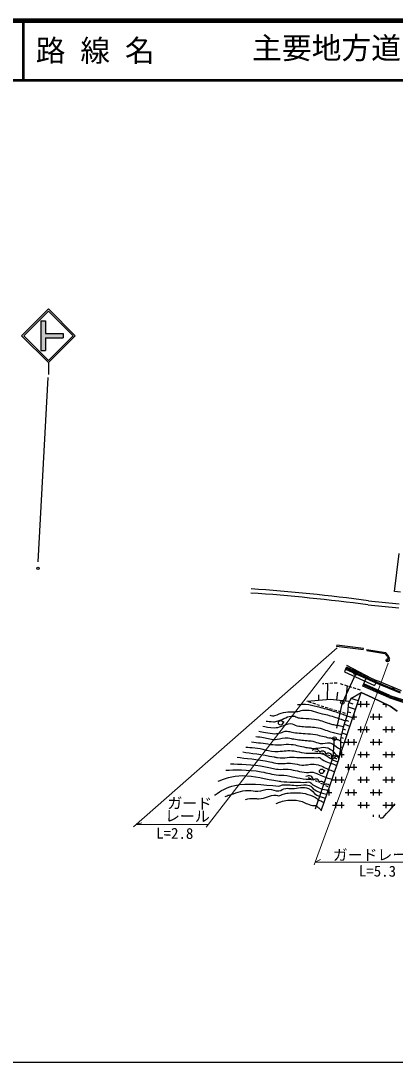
# Model space of a CAD drawing. Units: millimetres, scale not verified. Extents: x 40000 to 680000, y 20000 to 380000.
# Drawn here: x 177876 to 240763, y 205000 to 380000 of the extents above; entities that cross this region are included whole.
import ezdxf
from ezdxf.enums import TextEntityAlignment as Align

# ---------------------------------------------------------------- set-up
doc = ezdxf.new("R2010")
doc.units = ezdxf.units.MM
doc.header["$LTSCALE"] = 1000
doc.header["$PDMODE"] = 32
doc.header["$PDSIZE"] = 500
for name, color, linetype, lineweight in [('M-BGD', 7, 'Continuous', 25), ('M-BMK-ROW', 30, 'Continuous', 25), ('M-STR-HTXT', 7, 'Continuous', 13), ('M-STR-STRC', 7, 'Continuous', 25), ('M-TTL', 2, 'Continuous', 140), ('M-TTL-BAND', 7, 'Continuous', 25), ('M-TTL-LINE', 7, 'Continuous', 50), ('M-TTL-TXT', 7, 'Continuous', 50)]:
    doc.layers.add(name, color=color, linetype=linetype, lineweight=lineweight)
doc.styles.add('ＭＳ ゴシック', font='')
doc.styles.get('ＭＳ ゴシック').set_extended_font_data('MS Gothic')

msp = doc.modelspace()

# ---------------------------------------------------------------- hatches: boundary and pattern name
at = {"layer": 'M-STR-STRC'}
msp.add_hatch(color=256, dxfattribs=at).paths.add_polyline_path([(181251, 329582), (182001, 329582), (182001, 327457), (185001, 327457), (185001, 326707), (182001, 326707), (182001, 324582), (181251, 324582)])

# ---------------------------------------------------------------- linework, layer by layer
at = {"layer": 'M-BGD'}
for p, q in [((240634, 284120), (241462, 290502)), ((241685, 283980), (240634, 284120)), ((236207, 281853), (241371, 281326)), ((236278, 282550), (241442, 282023)), ((230959, 275070), (230930, 274873)), ((235422, 274293), (230930, 274873)), ((235448, 274492), (230959, 275070)), ((235414, 274295), (235448, 274492)), ((236025, 274375), (235991, 274178)), ((235991, 274178), (239009, 273665)), ((236025, 274375), (239114, 273851)), ((239009, 273665), (239404, 273210)), ((239570, 273324), (239114, 273851)), ((239404, 273210), (239677, 272698)), ((239854, 272793), (239570, 273324)), ((232553, 271440), (237734, 269072)), ((232562, 271744), (236749, 269541)), ((239678, 272698), (239854, 272793)), ((232503, 271193), (232242, 270624)), ((232242, 270624), (237292, 268315)), ((232440, 271057), (237490, 268748)), ((237632, 268848), (232502, 271193)), ((228781, 268615), (228556, 268604)), ((228782, 268593), (228557, 268582)), ((228783, 268594), (228559, 268583)), ((229531, 268630), (229031, 268605)), ((229405, 266054), (229476, 268629)), ((230280, 268666), (229780, 268642)), ((231029, 268702), (230529, 268678)), ((231517, 268640), (231995, 268492)), ((232233, 268417), (232711, 268269)), ((232462, 265740), (232743, 268259)), ((232949, 268194), (233427, 268046)), ((233665, 267971), (234143, 267823)), ((235315, 268207), (235848, 269409)), ((239685, 266270), (235315, 268207)), ((239757, 266457), (235397, 268390)), ((239855, 266630), (235477, 268571)), ((237489, 268745), (237292, 268315)), ((237489, 268745), (241590, 267041)), ((241638, 267183), (237632, 268848)), ((237762, 269134), (237734, 269072)), ((237762, 269134), (241762, 267472)), ((225930, 265660), (229904, 266025)), ((227965, 265854), (227953, 266709)), ((229904, 266025), (232910, 265690)), ((230972, 265906), (231112, 267165)), ((232397, 259204), (235074, 267119)), ((232397, 259204), (235074, 267119)), ((233299, 266096), (232972, 265402)), ((233299, 266096), (235074, 267119)), ((233299, 266096), (235074, 267119)), ((234593, 265698), (233342, 266121)), ((234593, 265698), (233342, 266121)), ((234381, 267748), (234859, 267600)), ((239685, 266270), (243919, 264896)), ((239757, 266457), (243978, 265087)), ((239855, 266630), (244099, 265253)), ((226168, 265585), (226645, 265435)), ((226884, 265360), (227361, 265210)), ((227599, 265135), (228076, 264985)), ((228314, 264910), (228791, 264760)), ((229030, 264685), (229507, 264535)), ((229745, 264460), (230222, 264310)), ((232870, 265185), (232789, 264157)), ((232870, 265185), (232789, 264157)), ((232868, 264697), (232832, 264709)), ((232868, 264697), (232832, 264709)), ((233111, 264615), (232868, 264697)), ((233111, 264615), (232868, 264697)), ((232972, 265402), (232870, 265185)), ((232910, 265690), (233013, 265678)), ((232993, 265447), (233340, 265330)), ((232993, 265447), (233340, 265330)), ((233013, 265678), (233098, 265669)), ((234113, 264277), (233111, 264615)), ((234113, 264277), (233111, 264615)), ((233340, 265330), (233626, 265233)), ((233340, 265330), (233626, 265233)), ((234466, 265165), (236466, 265165)), ((234966, 265665), (234966, 264664)), ((235966, 265665), (235966, 264664)), ((238709, 265165), (239201, 265165)), ((239209, 265161), (239209, 264664)), ((230462, 264238), (230940, 264093)), ((231179, 264020), (231658, 263875)), ((231897, 263803), (232179, 263717)), ((232179, 263717), (232376, 263658)), ((232641, 263151), (232335, 262199)), ((232789, 264157), (232641, 263151)), ((232652, 263187), (232646, 263189)), ((232711, 263167), (232652, 263187)), ((233632, 262856), (232711, 263167)), ((232757, 263943), (232772, 263938)), ((232772, 263938), (232882, 263901)), ((232882, 263901), (233324, 263752)), ((233696, 263043), (234344, 263043)), ((233844, 263483), (233844, 262543)), ((236587, 263043), (238587, 263043)), ((237087, 263543), (237087, 262543)), ((238087, 263543), (238087, 262543)), ((221841, 261825), (222113, 262245)), ((231976, 261082), (231792, 260271)), ((231976, 261082), (231792, 260271)), ((231967, 261043), (232313, 260926)), ((231967, 261043), (232313, 260926)), ((232014, 261252), (231976, 261082)), ((232014, 261252), (231976, 261082)), ((232335, 262199), (232014, 261252)), ((232193, 261759), (232187, 261761)), ((232424, 261680), (232193, 261759)), ((232313, 260926), (232426, 260888)), ((232313, 260926), (232426, 260888)), ((232423, 262473), (232535, 262435)), ((232589, 261625), (232424, 261680)), ((232535, 262435), (232650, 262396)), ((233152, 261434), (232589, 261625)), ((232650, 262396), (232910, 262308)), ((234466, 260922), (236466, 260922)), ((234966, 261422), (234966, 260422)), ((235966, 261422), (235966, 260422)), ((238709, 260922), (240709, 260922)), ((239209, 261422), (239209, 260422)), ((240209, 261422), (240209, 260422)), ((231576, 256774), (232397, 259204)), ((231576, 256774), (232397, 259204)), ((231586, 259285), (231581, 258231)), ((231586, 259285), (231581, 258231)), ((231656, 259619), (231586, 259285)), ((231645, 259569), (231653, 259566)), ((231653, 259566), (231914, 259478)), ((231792, 260271), (231656, 259619)), ((232041, 260227), (231801, 260308)), ((232041, 260227), (231801, 260308)), ((231914, 259478), (232014, 259444)), ((232202, 260172), (232041, 260227)), ((232202, 260172), (232041, 260227)), ((232671, 260013), (232202, 260172)), ((232671, 260013), (232202, 260172)), ((232844, 259300), (232844, 258300)), ((233844, 259300), (233844, 258300)), ((237087, 259300), (237087, 258300)), ((238087, 259300), (238087, 258300)), ((227749, 257132), (227254, 257265)), ((231581, 258231), (231526, 257194)), ((231581, 258231), (231526, 257194)), ((231570, 258011), (231581, 258007)), ((231570, 258011), (231581, 258007)), ((231581, 258007), (231659, 257980)), ((231581, 258007), (231659, 257980)), ((231611, 258788), (231584, 258798)), ((231787, 258729), (231611, 258788)), ((231659, 257980), (231767, 257944)), ((231659, 257980), (231767, 257944)), ((232190, 258592), (231787, 258729)), ((232344, 258800), (234344, 258800)), ((236587, 258800), (238587, 258800)), ((228858, 256816), (228455, 256936)), ((229861, 256460), (229476, 256609)), ((230216, 252753), (231333, 256056)), ((230216, 252753), (231333, 256056)), ((230894, 255985), (230514, 256172)), ((230960, 255953), (230894, 255985)), ((231333, 256056), (231526, 257194)), ((231333, 256056), (231526, 257194)), ((231333, 256056), (231490, 256521)), ((231333, 256056), (231490, 256521)), ((231490, 256521), (231576, 256774)), ((231490, 256521), (231576, 256774)), ((231532, 257231), (231528, 257233)), ((231532, 257231), (231528, 257233)), ((231577, 257216), (231532, 257231)), ((231577, 257216), (231532, 257231)), ((231543, 256679), (232223, 256679)), ((231710, 257171), (231577, 257216)), ((231710, 257171), (231577, 257216)), ((231723, 257179), (231723, 256179)), ((234466, 256679), (236466, 256679)), ((234966, 257179), (234966, 256179)), ((235966, 257179), (235966, 256179)), ((238709, 256679), (240709, 256679)), ((239209, 257179), (239209, 256179)), ((240209, 257179), (240209, 256179)), ((228719, 253669), (228990, 254089)), ((232344, 254557), (234344, 254557)), ((232844, 255057), (232844, 254057)), ((233844, 255057), (233844, 254057)), ((236587, 254557), (238587, 254557)), ((237087, 255057), (237087, 254057)), ((238087, 255057), (238087, 254057)), ((226711, 252568), (226224, 252793)), ((227730, 252098), (227371, 252263)), ((229832, 251617), (230216, 252753)), ((229832, 251617), (230216, 252753)), ((230223, 252436), (232223, 252436)), ((230723, 252936), (230723, 251936)), ((231723, 252936), (231723, 251936)), ((234466, 252436), (236466, 252436)), ((234966, 252936), (234966, 251936)), ((235966, 252936), (235966, 251936)), ((238709, 252436), (240709, 252436)), ((239209, 252936), (239209, 251936)), ((240209, 252936), (240209, 251936)), ((228587, 251702), (228262, 251852)), ((228414, 247424), (229832, 251617)), ((229523, 251270), (229139, 251447)), ((229391, 250314), (230101, 250314)), ((229601, 250814), (229601, 249814)), ((232344, 250314), (234344, 250314)), ((232844, 250814), (232844, 249814)), ((233844, 250814), (233844, 249814)), ((236587, 250314), (238587, 250314)), ((237087, 250814), (237087, 249814)), ((238087, 250814), (238087, 249814)), ((230723, 248693), (230723, 247693)), ((231723, 248693), (231723, 247693)), ((234966, 248693), (234966, 247693)), ((235966, 248693), (235966, 247693)), ((239209, 248693), (239209, 247693)), ((240209, 248693), (240209, 247693)), ((230223, 248193), (232223, 248193)), ((234466, 248193), (236466, 248193)), ((238709, 248193), (240709, 248193)), ((237087, 246571), (237087, 246231)), ((238087, 246571), (238087, 246093)), ((238247, 246071), (238587, 246071))]:
    msp.add_line(p, q, dxfattribs=at)
for points in [[(241120, 263983), (239935, 264817), (236903, 266299), (235074, 267119)], [(235074, 267119), (236903, 266299), (239935, 264817), (241120, 263983)], [(238658, 246022), (238748, 246123), (239039, 246450), (239329, 246777), (239619, 247103), (239909, 247430), (240199, 247757), (240489, 248084), (240779, 248411)]]:
    msp.add_lwpolyline(points, dxfattribs=at)
for centre, radius in [((180738, 287989), 200), ((239500, 272527), 250), ((221526, 262029), 375), ((228404, 253873), 375)]:
    msp.add_circle(centre, radius, dxfattribs=at)
for centre, radius, start, end in [((194503, -32354), 316963, 82.44329, 86.02012), ((194503, -32354), 317663, 82.44329, 86.02012), ((232802, 270910), 283, 3.50523, 127.36025), ((235530, 269662), 283, 3.50523, 127.36025), ((237349, 268831), 283, 3.50523, 127.36025), ((240391, 267557), 283, 5.50952, 129.36454), ((227350, 256812), 790, 16.34665, 133.34869), ((228577, 256679), 588, 3.73015, 142.90448), ((229603, 256350), 573, 357.75716, 140.01821), ((230603, 255737), 729, 59.47211, 125.92295), ((230603, 255737), 729, 17.39736, 59.47211), ((226217, 252283), 844, 8.74277, 121.68964), ((227452, 252037), 548, 353.48788, 136.94453), ((228378, 251679), 483, 348.14093, 142.29148), ((229262, 251145), 598, 43.24744, 133.39022), ((229262, 251145), 598, 30.79638, 43.24744)]:
    msp.add_arc(centre, radius, start, end, dxfattribs=at)
for points, knots in [([(232030, 263401), (231428, 263616), (230884, 263808), (230117, 264044), (229165, 264337), (228626, 264490), (227656, 264714), (226901, 264889), (226486, 265082), (225712, 265109), (225172, 265127), (224949, 265115), (224333, 265026)], [0, 0, 0, 0, 1, 1, 1, 2, 2, 2, 3, 3, 3, 4, 4, 4, 4]), ([(219078, 262325), (219331, 262293), (219822, 262231), (220302, 262209), (220622, 262194), (220796, 262283), (221108, 262358), (222124, 262603), (222617, 263264), (223659, 263171), (223992, 263142), (224143, 262969), (224470, 262894), (224797, 262819), (224990, 262831), (225324, 262799), (226065, 262728), (226488, 262763), (227223, 262641), (228223, 262477), (228596, 262308), (229706, 261887)], [0, 0, 0, 0, 1, 1, 1, 2, 2, 2, 3, 3, 3, 4, 4, 4, 5, 5, 5, 6, 6, 6, 7, 7, 7, 7]), ([(219695, 263309), (219786, 263281), (219988, 263220), (220181, 263211), (220318, 263205), (220393, 263241), (220525, 263275), (221115, 263426), (221412, 263633), (222010, 263748), (222598, 263862), (222842, 263863), (223539, 263864)], [0, 0, 0, 0, 1, 1, 1, 2, 2, 2, 3, 3, 3, 4, 4, 4, 4]), ([(223545, 263869), (223960, 263877), (224092, 263884), (224439, 263934), (224851, 263993), (225058, 264179), (225475, 264183), (226685, 264197), (227338, 263862), (228513, 263566), (229403, 263342), (229907, 263233), (230778, 262944), (231104, 262835), (231394, 262729), (231665, 262624)], [0, 0, 0, 0, 1, 1, 1, 2, 2, 2, 3, 3, 3, 4, 4, 4, 5, 5, 5, 5]), ([(218518, 261459), (218900, 261387), (219673, 261241), (220423, 261206), (220926, 261183), (221202, 261319), (221690, 261441), (222283, 261590), (222570, 261931), (223182, 261916), (223630, 261905), (223833, 261651), (224269, 261545), (224681, 261444), (224925, 261453), (225348, 261408), (226323, 261304), (226888, 261384), (227850, 261188), (228783, 260997), (229439, 260650), (230174, 260449), (230313, 260411), (230453, 260381), (230596, 260354)], [0, 0, 0, 0, 1, 1, 1, 2, 2, 2, 3, 3, 3, 4, 4, 4, 5, 5, 5, 6, 6, 6, 7, 7, 7, 8, 8, 8, 8]), ([(231169, 261570), (230961, 261595), (230767, 261608), (230510, 261667), (230191, 261739), (230079, 261770), (229702, 261887)], [0, 0, 0, 0, 1, 1, 1, 2, 2, 2, 2]), ([(232024, 261378), (231890, 261418), (231748, 261457), (231597, 261494), (231436, 261534), (231299, 261554), (231169, 261570)], [0, 0, 0, 0, 1, 1, 1, 2, 2, 2, 2]), ([(217366, 259719), (217860, 259663), (218237, 259628), (218632, 259579), (219347, 259491), (220032, 259098), (220917, 259266), (221500, 259376), (222062, 259563), (222801, 259499), (223167, 259468), (223361, 259375), (223724, 259315), (224590, 259172), (225081, 259131), (225953, 259033), (226334, 258990), (226554, 259023), (226929, 258947), (227424, 258847), (227665, 258637), (228166, 258571), (228776, 258491), (229262, 258775), (229739, 258652), (229756, 258648), (229772, 258643), (229789, 258639)], [0, 0, 0, 0, 1, 1, 1, 2, 2, 2, 3, 3, 3, 4, 4, 4, 5, 5, 5, 6, 6, 6, 7, 7, 7, 8, 8, 8, 9, 9, 9, 9]), ([(217837, 260601), (218390, 260484), (219476, 260253), (220544, 260204), (220931, 260186), (221223, 260279), (221526, 260341), (221834, 260404), (222034, 260579), (222283, 260612), (222512, 260643), (222739, 260625), (223019, 260554), (224023, 260298), (224621, 260339), (225651, 260220), (226328, 260142), (226724, 260217), (227389, 260068), (228262, 259872), (228916, 259679), (229617, 259531), (229798, 259492), (229981, 259476), (230172, 259453)], [0, 0, 0, 0, 1, 1, 1, 2, 2, 2, 3, 3, 3, 4, 4, 4, 5, 5, 5, 6, 6, 6, 7, 7, 7, 8, 8, 8, 8]), ([(230172, 259453), (230398, 259425), (230634, 259390), (230894, 259299), (231059, 259242), (231204, 259171), (231337, 259093)], [0, 0, 0, 0, 1, 1, 1, 2, 2, 2, 2]), ([(231589, 260130), (231612, 260123), (231635, 260115), (231658, 260108), (231659, 260107), (231661, 260107), (231663, 260106)], [0, 0, 0, 0, 1, 1, 1, 2, 2, 2, 2]), ([(215691, 257926), (216042, 257908), (216600, 257879), (217182, 257835), (218416, 257742), (219552, 257123), (221095, 257231), (222143, 257304), (222740, 257423), (223783, 257302), (224444, 257227), (224791, 257037), (225452, 256970), (225998, 256914), (226308, 256950), (226857, 256952), (227580, 256954), (228151, 256955), (228700, 256772), (228761, 256752), (228820, 256729), (228878, 256703)], [0, 0, 0, 0, 1, 1, 1, 2, 2, 2, 3, 3, 3, 4, 4, 4, 5, 5, 5, 6, 6, 6, 7, 7, 7, 7]), ([(216611, 258850), (217213, 258747), (217677, 258706), (218164, 258654), (219248, 258540), (220284, 258223), (221640, 258357), (222283, 258421), (222650, 258464), (223292, 258401), (224275, 258304), (224796, 258063), (225771, 257907), (225960, 257877), (226066, 257865), (226256, 257845), (226339, 257837), (226387, 257841), (226468, 257827), (226577, 257807), (226629, 257759), (226738, 257745), (227771, 257609), (228429, 258146), (229402, 257816)], [0, 0, 0, 0, 1, 1, 1, 2, 2, 2, 3, 3, 3, 4, 4, 4, 5, 5, 5, 6, 6, 6, 7, 7, 7, 8, 8, 8, 8]), ([(229402, 257816), (229414, 257812), (229427, 257807), (229440, 257802), (230190, 257533), (230440, 256998), (231013, 256556)], [0, 0, 0, 0, 1, 1, 1, 2, 2, 2, 2]), ([(231267, 257767), (231333, 257727), (231399, 257688), (231468, 257654), (231495, 257640), (231522, 257627), (231548, 257614)], [0, 0, 0, 0, 1, 1, 1, 2, 2, 2, 2]), ([(214210, 256235), (215543, 256095), (217577, 255883), (219703, 255471), (220234, 255369), (220525, 255269), (221062, 255209), (222012, 255103), (222560, 255317), (223510, 255214), (224131, 255146), (224463, 254989), (225086, 254940), (226018, 254866), (226557, 255201), (227477, 255037), (228397, 254873), (228834, 254503), (229698, 254145), (230042, 254003), (230299, 253933), (230574, 253811)], [0, 0, 0, 0, 1, 1, 1, 2, 2, 2, 3, 3, 3, 4, 4, 4, 5, 5, 5, 6, 6, 6, 7, 7, 7, 7]), ([(215175, 257129), (216462, 256959), (218387, 256704), (220424, 256311), (220645, 256268), (220768, 256235), (220991, 256201), (222244, 256009), (222981, 256378), (224237, 256207), (224256, 256205), (224266, 256200), (224284, 256199), (224391, 256192), (224451, 256209), (224559, 256210), (225736, 256226), (226395, 256172), (227572, 256171), (227758, 256171), (227871, 256239), (228048, 256181), (228222, 256124), (228264, 255992), (228418, 255894), (228438, 255881), (228459, 255868), (228479, 255856)], [0, 0, 0, 0, 1, 1, 1, 2, 2, 2, 3, 3, 3, 4, 4, 4, 5, 5, 5, 6, 6, 6, 7, 7, 7, 8, 8, 8, 9, 9, 9, 9]), ([(228878, 256703), (229319, 256508), (229689, 256167), (230214, 255852), (230436, 255719), (230615, 255670), (230813, 255602)], [0, 0, 0, 0, 1, 1, 1, 2, 2, 2, 2]), ([(231013, 256556), (231097, 256492), (231187, 256430), (231287, 256371), (231318, 256352), (231348, 256336), (231378, 256321)], [0, 0, 0, 0, 1, 1, 1, 2, 2, 2, 2]), ([(212311, 254057), (213664, 254123), (215978, 254235), (218263, 253792), (219411, 253570), (220047, 253396), (221204, 253225), (221533, 253176), (221726, 253270), (222057, 253226), (223534, 253029), (224335, 252735), (225817, 252573), (225937, 252559), (226029, 252571), (226126, 252568), (226253, 252564), (226383, 252605), (226532, 252550), (226634, 252512), (226727, 252471), (226814, 252429)], [0, 0, 0, 0, 1, 1, 1, 2, 2, 2, 3, 3, 3, 4, 4, 4, 5, 5, 5, 6, 6, 6, 7, 7, 7, 7]), ([(213112, 255135), (214488, 255110), (216724, 255070), (218983, 254632), (219823, 254469), (220285, 254325), (221133, 254217), (221772, 254135), (222143, 254292), (222783, 254220), (224006, 254082), (224664, 253808), (225888, 253680), (226309, 253636), (226558, 253823), (226970, 253724), (227890, 253505), (228326, 253140), (229217, 252822), (229573, 252695), (229864, 252635), (230153, 252566)], [0, 0, 0, 0, 1, 1, 1, 2, 2, 2, 3, 3, 3, 4, 4, 4, 5, 5, 5, 6, 6, 6, 7, 7, 7, 7]), ([(211054, 252215), (211800, 252519), (213484, 253204), (215110, 253161), (217057, 253109), (218868, 252604), (221275, 252233), (221296, 252229), (221308, 252235), (221330, 252233), (221426, 252224), (221477, 252201), (221573, 252191), (223062, 252030), (223907, 252053), (225405, 252021), (225803, 252013), (226050, 252170), (226425, 252035), (226666, 251948), (226722, 251766), (226935, 251624), (227848, 251015), (228634, 250891), (229507, 250658)], [0, 0, 0, 0, 1, 1, 1, 2, 2, 2, 3, 3, 3, 4, 4, 4, 5, 5, 5, 6, 6, 6, 7, 7, 7, 8, 8, 8, 8]), ([(210447, 249881), (210474, 249900), (210502, 249918), (210529, 249937), (211471, 250570), (212419, 251205), (213806, 251504), (216078, 251995), (218344, 251571), (221246, 251405), (221481, 251392), (221579, 251592), (221814, 251611), (222833, 251690), (223406, 251515), (224428, 251495), (225166, 251481), (225629, 251786), (226318, 251520), (226760, 251350), (226865, 251017), (227262, 250759), (227985, 250289), (228584, 250230), (229290, 250017)], [0, 0, 0, 0, 1, 1, 1, 2, 2, 2, 3, 3, 3, 4, 4, 4, 5, 5, 5, 6, 6, 6, 7, 7, 7, 8, 8, 8, 8]), ([(212208, 249640), (212406, 249747), (212622, 249837), (212848, 249890), (213869, 250129), (214803, 250670), (216113, 250662), (216721, 250658), (217059, 250478), (217665, 250529), (218414, 250592), (218802, 250892), (219554, 250899), (220211, 250904), (220555, 250519), (221209, 250590), (221696, 250642), (221902, 250954), (222388, 251016), (222800, 251069), (223036, 250978), (223452, 250969), (224529, 250947), (225216, 251421), (226211, 251005), (226849, 250739), (226977, 250216), (227589, 249894), (228135, 249608), (228505, 249582), (229066, 249354)], [0, 0, 0, 0, 1, 1, 1, 2, 2, 2, 3, 3, 3, 4, 4, 4, 5, 5, 5, 6, 6, 6, 7, 7, 7, 8, 8, 8, 9, 9, 9, 10, 10, 10, 10]), ([(215644, 249170), (216196, 249302), (216531, 249330), (217107, 249331), (217388, 249332), (217544, 249274), (217825, 249270), (219000, 249254), (219607, 249943), (220778, 249848), (220934, 249835), (221016, 249775), (221172, 249774), (221503, 249773), (221647, 249983), (221969, 250062), (222278, 250139), (222450, 250203), (222769, 250225), (223879, 250299), (224526, 250347), (225616, 250125), (226330, 249980), (226715, 249805), (227365, 249474), (227612, 249349), (227677, 249168), (227917, 249030), (228040, 248958), (228129, 248963), (228259, 248904), (228471, 248808), (228658, 248735), (228833, 248665)], [0, 0, 0, 0, 1, 1, 1, 2, 2, 2, 3, 3, 3, 4, 4, 4, 5, 5, 5, 6, 6, 6, 7, 7, 7, 8, 8, 8, 9, 9, 9, 10, 10, 10, 11, 11, 11, 11]), ([(220787, 248467), (221016, 248569), (221239, 248678), (221546, 248764), (221999, 248891), (222257, 248968), (222727, 249004), (223462, 249062), (223891, 249087), (224613, 248938), (225420, 248771), (225802, 248442), (226591, 248202), (226980, 248084), (227286, 248246), (227615, 248005), (227855, 247828), (228054, 247640), (228231, 247449)], [0, 0, 0, 0, 1, 1, 1, 2, 2, 2, 3, 3, 3, 4, 4, 4, 5, 5, 5, 6, 6, 6, 6])]:
    msp.add_open_spline(points, degree=3, knots=knots, dxfattribs=at)
for points in [[(231665, 262624), (231864, 262546), (232053, 262470), (232237, 262393)], [(232419, 263261), (232285, 263309), (232156, 263355), (232030, 263401)], [(232466, 263245), (232450, 263250), (232435, 263256), (232419, 263261)], [(232645, 263181), (232584, 263202), (232525, 263224), (232466, 263245)], [(232650, 263179), (232648, 263180), (232647, 263180), (232645, 263181)], [(232042, 261373), (232036, 261375), (232030, 261376), (232024, 261378)], [(232067, 261365), (232059, 261368), (232050, 261370), (232042, 261373)], [(232237, 262393), (232248, 262388), (232259, 262384), (232270, 262379)], [(232270, 262379), (232306, 262364), (232342, 262349), (232378, 262334)], [(230596, 260354), (230903, 260294), (231224, 260243), (231589, 260130)], [(231337, 259093), (231394, 259060), (231449, 259026), (231502, 258991)], [(231663, 260106), (231691, 260096), (231720, 260086), (231748, 260075)], [(231748, 260075), (231749, 260075), (231750, 260075), (231751, 260074)], [(229789, 258639), (230404, 258465), (230793, 258073), (231230, 257791)], [(231230, 257791), (231243, 257783), (231255, 257775), (231267, 257767)], [(231502, 258991), (231509, 258987), (231515, 258983), (231521, 258979)], [(231521, 258979), (231543, 258965), (231563, 258951), (231584, 258937)], [(228479, 255856), (229347, 255319), (230013, 255295), (230929, 254862)], [(230813, 255602), (230913, 255568), (231018, 255529), (231135, 255471)], [(228231, 247449), (228279, 247397), (228325, 247346), (228370, 247294)]]:
    msp.add_open_spline(points, degree=3, dxfattribs=at)
msp.add_point((239500, 272527), dxfattribs=at)
at = {"layer": 'M-BMK-ROW'}
for p, q in [((234144, 270332), (231888, 265446)), ((230958, 261124), (231888, 265446)), ((230360, 256301), (230586, 259391)), ((227405, 247562), (230360, 256301))]:
    msp.add_line(p, q, dxfattribs=at)
for centre in [(234144, 270332), (231888, 265446), (230586, 259391), (230360, 256301)]:
    msp.add_circle(centre, 306, dxfattribs=at)
at = {"layer": 'M-STR-HTXT'}
for p, q in [((231009, 274620), (196816, 244542)), ((230568, 272367), (209025, 244505)), ((239582, 272048), (227164, 238174)), ((197290, 244959), (198188, 245203)), ((197290, 244959), (209375, 244959)), ((227335, 238639), (228217, 239080)), ((227335, 238639), (247322, 238639))]:
    msp.add_line(p, q, dxfattribs=at)
at = {"layer": 'M-STR-STRC'}
for p, q in [((178002, 327083), (182502, 331583)), ((178355, 327083), (182502, 331229)), ((187002, 327082), (182502, 331583)), ((186649, 327082), (182502, 331229)), ((181251, 329582), (182001, 329582)), ((181251, 329582), (181251, 324582)), ((182001, 329582), (182001, 327457)), ((182001, 327457), (185001, 327457)), ((185001, 327457), (185001, 326707)), ((178002, 327083), (182502, 322582)), ((178355, 327083), (182502, 322936)), ((182001, 326707), (185001, 326707)), ((182001, 326707), (182001, 324582)), ((182502, 322582), (187002, 327082)), ((182502, 322936), (186649, 327082)), ((181251, 324582), (182001, 324582)), ((182502, 322582), (182502, 320582)), ((180793, 289060), (182476, 320060))]:
    msp.add_line(p, q, dxfattribs=at)
at = {"layer": 'M-TTL'}
msp.add_line((680000, 380000), (40000, 380000), dxfattribs=at)
at = {"layer": 'M-TTL-BAND'}
msp.add_line((40000, 205000), (579000, 205000), dxfattribs=at)
at = {"layer": 'M-TTL-LINE'}
for p, q in [((178250, 380000), (178250, 370000)), ((40000, 370000), (680000, 370000))]:
    msp.add_line(p, q, dxfattribs=at)

# ---------------------------------------------------------------- texts
at = {"layer": 'M-STR-HTXT', "style": 'ＭＳ ゴシック'}
for s, rotation, p in [('ガード', 359.459, (206249, 248502)), ('レール', 359.459, (205857, 246346)), ('L=2.8', 359.459, (203738, 243461)), ('ガードレール', 0.2, (237785, 239847)), ('L=5.3', 359.459, (237794, 237112))]:
    msp.add_text(s, height=1833, rotation=rotation, dxfattribs=at).set_placement(p, align=Align.MIDDLE_CENTER)
at = {"layer": 'M-TTL-TXT', "style": 'ＭＳ ゴシック'}
msp.add_text('路 線 名', height=3666, dxfattribs=at).set_placement((180380, 375000), align=Align.MIDDLE_LEFT)
msp.add_text('主要地方道山陽豊田線', height=3666, dxfattribs=at).set_placement((216734, 372500), align=Align.BOTTOM_LEFT)

doc.saveas('drawing.dxf')
